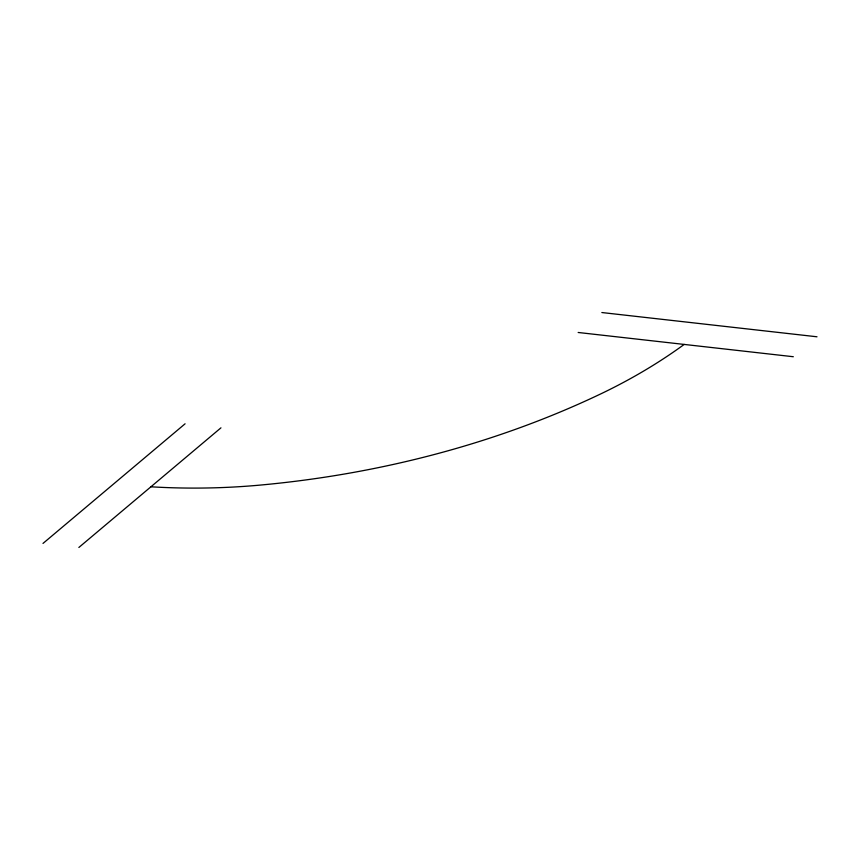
<?xml version="1.0" encoding="UTF-8"?>
<svg xmlns="http://www.w3.org/2000/svg" width="860" height="860" viewBox="0 0 860 860"><rect width="100%" height="100%" fill="white"/><g stroke="black" fill="none" stroke-linecap="round" stroke-linejoin="round"><path stroke-width="1.29" d="M43 543.423L185.083 423.797M78.862 547.465L220.945 427.839M601.85 312.535L817 336.787M578.167 332.476L793.318 356.728M150.919 486.792A510.539 359.114 -2 0 0 260.849 485.029A771.291 542.52 -2 0 0 598.936 394.762A510.539 359.114 -2 0 0 684.205 344.419"/></g></svg>
